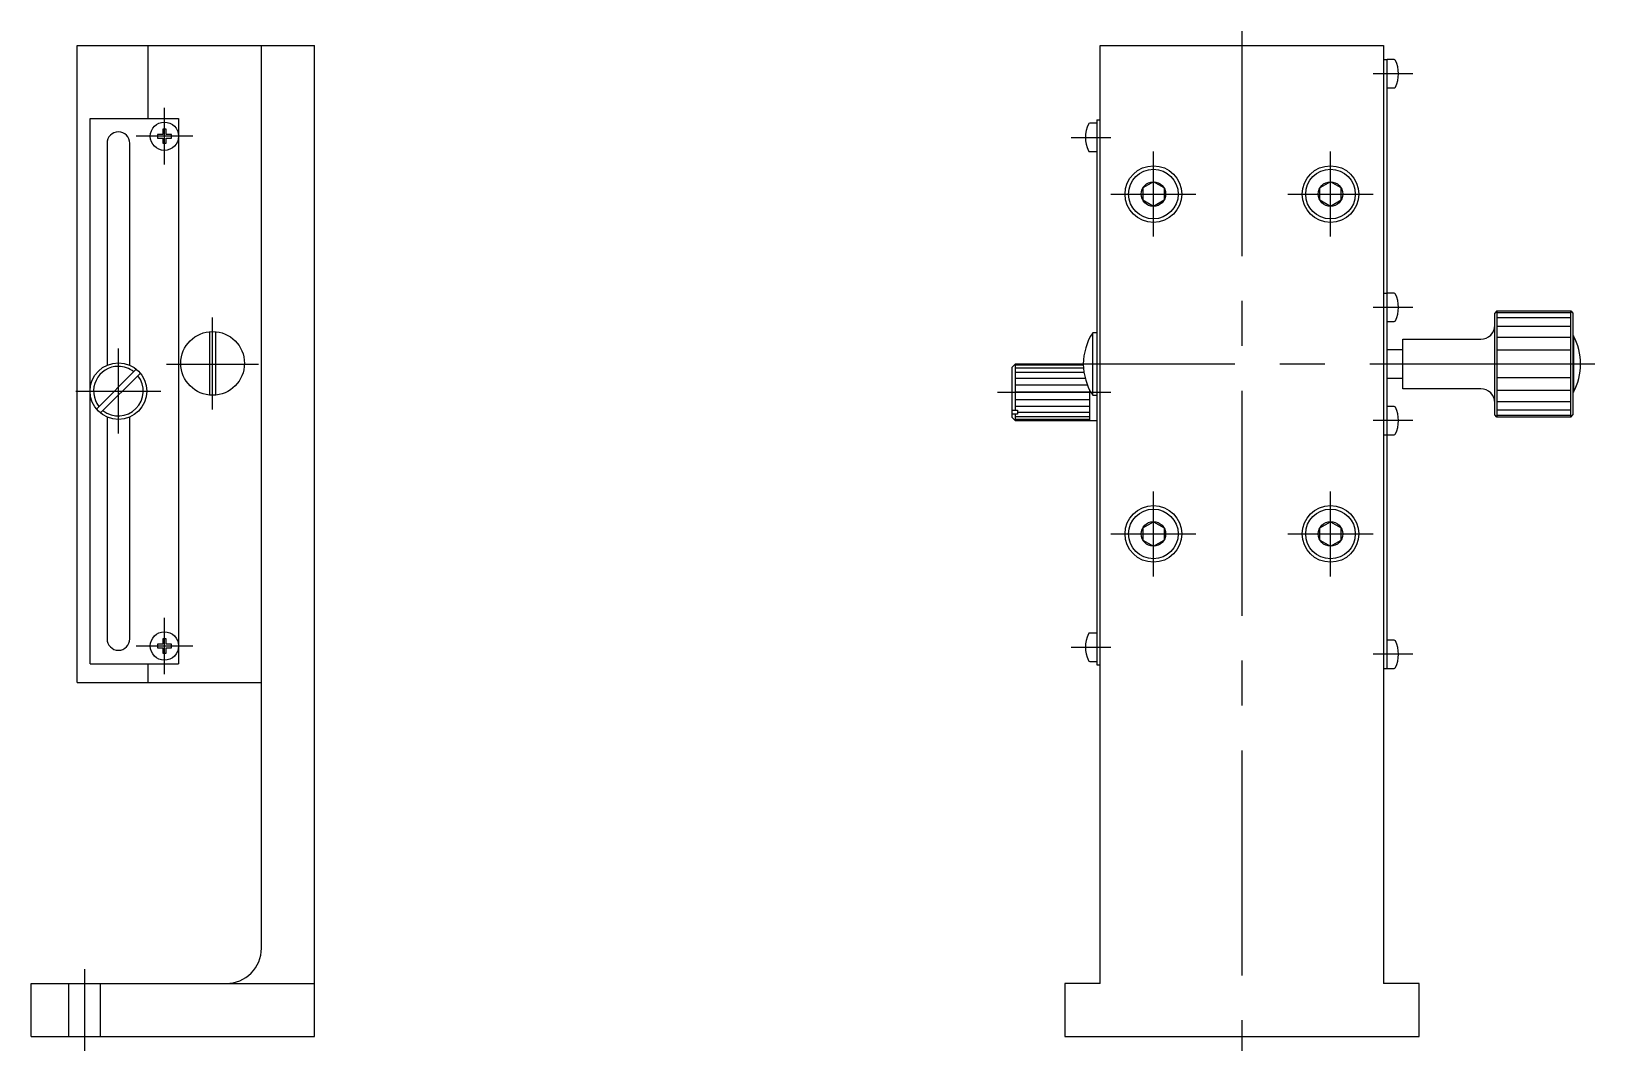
# Model space of a CAD drawing. Extents: x -156 to 312, y -213 to 188.
# Drawn here: x 90.9 to 311.6, y -97 to 47 of the extents above; entities that cross this region are included whole.
import ezdxf

# ---------------------------------------------------------------- set-up
doc = ezdxf.new("R2010")
doc.units = 0
doc.linetypes.add('CENTER', pattern=[50.8, 31.75, -6.35, 6.35, -6.35])
doc.linetypes.add('DASHED', pattern=[19.05, 12.7, -6.35])
doc.layers.get('0').update_dxf_attribs({"linetype": 'CONTINUOUS'})
doc.layers.add('CENTER', color=1, linetype='CONTINUOUS')

msp = doc.modelspace()

# ---------------------------------------------------------------- linework, layer by layer
at = {"color": 7, "linetype": 'CONTINUOUS'}
for p, q in [((97.38, -45), (97.38, 45)), ((97.38, 45), (130.88, 45)), ((107.38, 34.67), (107.38, 45)), ((123.38, -82.5), (123.38, 45)), ((130.88, -95), (130.88, 45)), ((241.77, -87.5), (241.77, 45)), ((241.77, 45), (281.77, 45)), ((281.77, 45), (281.77, -87.5)), ((281.77, 43), (282.27, 43)), ((282.27, -43), (282.27, 43)), ((283.26, 43), (282.27, 43)), ((282.27, 39), (283.26, 39)), ((99.18, -42.33), (99.18, 34.67)), ((99.18, 34.67), (111.68, 34.67)), ((109.93, 33.17), (109.43, 33.17)), ((109.43, 33.17), (109.43, 32.42)), ((109.93, 32.42), (109.93, 33.17)), ((111.68, 34.67), (111.68, -42.33)), ((241.27, 34), (240.28, 34)), ((241.27, 34.5), (241.27, -42.5)), ((241.27, 34.5), (241.77, 34.5)), ((101.58, 31.17), (101.58, -0.16)), ((104.78, -0.16), (104.78, 31.17)), ((109.43, 32.42), (108.68, 32.42)), ((108.68, 32.42), (108.68, 31.92)), ((108.68, 31.92), (109.43, 31.92)), ((109.43, 31.92), (109.43, 31.17)), ((109.43, 31.17), (109.93, 31.17)), ((110.68, 32.42), (109.93, 32.42)), ((109.93, 31.17), (109.93, 31.92)), ((109.93, 31.92), (110.68, 31.92)), ((110.68, 31.92), (110.68, 32.42)), ((240.28, 30), (241.27, 30)), ((249.27, 25.73), (247.77, 24.87)), ((247.77, 24.87), (247.77, 23.13)), ((250.77, 24.87), (249.27, 25.73)), ((250.77, 24.87), (250.77, 23.13)), ((274.27, 25.73), (272.77, 24.87)), ((272.77, 23.13), (272.77, 24.87)), ((275.77, 24.87), (274.27, 25.73)), ((275.77, 23.13), (275.77, 24.87)), ((249.27, 22.27), (247.77, 23.13)), ((250.77, 23.13), (249.27, 22.27)), ((274.27, 22.27), (272.77, 23.13)), ((275.77, 23.13), (274.27, 22.27)), ((281.77, 10), (282.27, 10)), ((283.26, 10), (282.27, 10)), ((297.77, 7.5), (297.47, 7.2)), ((297.47, -7.2), (297.47, 7.2)), ((297.77, 7.5), (297.77, -7.5)), ((297.77, 7.5), (308.17, 7.5)), ((308.17, 7.24), (297.77, 7.24)), ((308.17, -7.5), (308.17, 7.5)), ((308.17, 7.5), (308.47, 7.2)), ((308.47, 7.2), (308.47, -7.2)), ((116.08, -4.4), (116.08, 4.57)), ((116.88, 4.57), (116.88, -4.4)), ((282.27, 6), (283.26, 6)), ((308.17, 6.5), (297.77, 6.5)), ((308.17, 5.3), (297.77, 5.3)), ((240.71, 0), (240.71, 4.41)), ((241.27, 4.41), (240.71, 4.41)), ((284.47, -3.5), (284.47, 3.5)), ((284.47, 3.5), (295.47, 3.5)), ((308.17, 3.75), (297.77, 3.75)), ((308.47, 4), (308.57, 4)), ((308.57, 4), (308.57, -4)), ((229.27, -0.5), (229.77, 0)), ((239.38, 0), (229.77, 0)), ((229.77, 0), (229.77, -6.53)), ((240.71, -4.41), (240.71, 0)), ((284.47, 2), (282.27, 2)), ((308.17, 1.94), (297.77, 1.94)), ((308.17, 0), (297.77, 0)), ((100.09, -6.36), (105.71, -0.73)), ((106.28, -1.29), (100.65, -6.92)), ((229.27, -0.5), (229.27, -7.5)), ((229.77, -0.14), (239.38, -0.14)), ((229.77, -0.54), (239.4, -0.54)), ((229.77, -1.17), (239.47, -1.17)), ((229.77, -2), (239.63, -2)), ((282.27, -2), (284.47, -2)), ((308.17, -1.94), (297.77, -1.94)), ((229.77, -2.96), (239.95, -2.96)), ((240.27, -4), (229.77, -4)), ((240.27, -3.66), (240.27, -8)), ((240.71, -4.41), (241.27, -4.41)), ((295.47, -3.5), (284.47, -3.5)), ((308.17, -3.75), (297.77, -3.75)), ((308.57, -4), (308.47, -4)), ((229.27, -6.53), (230.07, -6.53)), ((240.27, -5.04), (229.77, -5.04)), ((240.27, -6), (229.77, -6)), ((230.07, -6.53), (230.07, -7.1)), ((283.26, -6), (282.27, -6)), ((297.77, -5.3), (308.17, -5.3)), ((308.17, -6.5), (297.77, -6.5)), ((101.58, -7.49), (101.58, -38.83)), ((104.78, -38.83), (104.78, -7.49)), ((230.07, -7.1), (229.27, -7.1)), ((229.77, -8), (229.27, -7.5)), ((229.77, -7.1), (229.77, -8)), ((240.27, -7.46), (229.77, -7.46)), ((240.27, -7.86), (229.77, -7.86)), ((229.77, -8), (241.27, -8)), ((240.27, -6.83), (230.07, -6.83)), ((297.77, -7.5), (297.47, -7.2)), ((297.77, -7.24), (308.17, -7.24)), ((308.17, -7.5), (297.77, -7.5)), ((308.17, -7.5), (308.47, -7.2)), ((281.77, -10), (282.27, -10)), ((282.27, -10), (283.26, -10)), ((247.77, -23.13), (249.27, -22.27)), ((247.77, -23.13), (247.77, -24.87)), ((249.27, -22.27), (250.77, -23.13)), ((250.77, -23.13), (250.77, -24.87)), ((272.77, -23.13), (274.27, -22.27)), ((272.77, -24.87), (272.77, -23.13)), ((274.27, -22.27), (275.77, -23.13)), ((275.77, -24.87), (275.77, -23.13)), ((247.77, -24.87), (249.27, -25.73)), ((249.27, -25.73), (250.77, -24.87)), ((272.77, -24.87), (274.27, -25.73)), ((274.27, -25.73), (275.77, -24.87)), ((109.43, -39.58), (108.68, -39.58)), ((108.68, -39.58), (108.68, -40.08)), ((109.93, -38.83), (109.43, -38.83)), ((109.43, -38.83), (109.43, -39.58)), ((109.93, -39.58), (109.93, -38.83)), ((110.68, -39.58), (109.93, -39.58)), ((110.68, -40.08), (110.68, -39.58)), ((241.27, -38), (240.28, -38)), ((283.26, -39), (282.27, -39)), ((108.68, -40.08), (109.43, -40.08)), ((109.43, -40.08), (109.43, -40.83)), ((109.43, -40.83), (109.93, -40.83)), ((109.93, -40.83), (109.93, -40.08)), ((109.93, -40.08), (110.68, -40.08)), ((99.18, -42.33), (111.68, -42.33)), ((107.38, -45), (107.38, -42.33)), ((240.28, -42), (241.27, -42)), ((241.27, -42.5), (241.77, -42.5)), ((281.77, -43), (282.27, -43)), ((282.27, -43), (283.26, -43)), ((97.38, -45), (123.38, -45)), ((90.88, -87.5), (130.88, -87.5)), ((90.88, -95), (90.88, -87.5)), ((236.77, -87.5), (236.77, -95)), ((241.77, -87.5), (236.77, -87.5)), ((286.77, -87.5), (281.77, -87.5)), ((286.77, -95), (286.77, -87.5)), ((90.88, -95), (130.88, -95)), ((236.77, -95), (286.77, -95))]:
    msp.add_line(p, q, dxfattribs=at)
at = {"color": 3, "linetype": 'DASHED'}
for p, q in [((96.13, -87.5), (96.13, -95)), ((100.63, -87.5), (100.63, -95))]:
    msp.add_line(p, q, dxfattribs=at)
at = {"color": 7, "linetype": 'CONTINUOUS'}
for centre, radius in [((109.68, 32.17), 2), ((249.27, 24), 4), ((249.27, 24), 3.5), ((274.27, 24), 4), ((274.27, 24), 3.5), ((249.27, 24), 1.73), ((274.27, 24), 1.73), ((116.48, 0.09), 4.5), ((103.18, -3.83), 4), ((249.27, -24), 4), ((249.27, -24), 3.5), ((274.27, -24), 4), ((274.27, -24), 3.5), ((249.27, -24), 1.73), ((274.27, -24), 1.73), ((109.68, -39.83), 2)]:
    msp.add_circle(centre, radius, dxfattribs=at)
for centre, radius, start, end in [((283.26, 42.8), 0.2, 25.6716, 90), ((279.51, 41), 4.35, 334.3284, 25.6716), ((283.26, 39.2), 0.2, 270, 334.3284), ((244.02, 32), 4.35, 154.3284, 205.6716), ((240.28, 33.8), 0.2, 90, 154.3284), ((103.18, 31.17), 1.6, 0, 180), ((240.28, 30.2), 0.2, 205.6716, 270), ((283.26, 9.8), 0.2, 25.6716, 90), ((279.51, 8), 4.35, 334.3284, 25.6716), ((283.26, 6.2), 0.2, 270, 334.3284), ((295.47, 5.5), 2, 270, 0), ((247.38, 0), 8, 146.5209, 180), ((301.07, 0), 8.5, 331.9275, 28.0725), ((247.38, 0), 8, 180, 213.4791), ((103.18, -3.83), 3.5, 90, 218.4376), ((103.18, -3.83), 3.5, 231.5624, 38.4376), ((103.18, -3.83), 3.5, 51.5624, 90), ((295.47, -5.5), 2, 0, 90), ((283.26, -6.2), 0.2, 25.6716, 90), ((279.51, -8), 4.35, 334.3284, 25.6716), ((283.26, -9.8), 0.2, 270, 334.3284), ((103.18, -38.83), 1.6, 180, 0), ((244.02, -40), 4.35, 154.3284, 205.6716), ((240.28, -38.2), 0.2, 90, 154.3284), ((283.26, -39.2), 0.2, 25.6716, 90), ((279.51, -41), 4.35, 334.3284, 25.6716), ((240.28, -41.8), 0.2, 205.6716, 270), ((283.26, -42.8), 0.2, 270, 334.3284), ((118.38, -82.5), 5, 270, 0)]:
    msp.add_arc(centre, radius, start, end, dxfattribs=at)
at = {"layer": 'CENTER', "color": 1, "linetype": 'CENTER'}
for p, q in [((261.77, 47), (261.77, -97)), ((285.87, 41), (280.27, 41)), ((109.68, 28.17), (109.68, 36.17)), ((113.68, 32.17), (105.68, 32.17)), ((237.67, 32), (243.27, 32)), ((249.27, 18), (249.27, 30)), ((274.27, 18), (274.27, 30)), ((243.27, 24), (255.27, 24)), ((268.27, 24), (280.27, 24)), ((285.87, 8), (280.27, 8)), ((116.48, -6.41), (116.48, 6.59)), ((103.18, -9.83), (103.18, 2.17)), ((311.57, 0), (237.38, 0)), ((109.98, 0), (122.98, 0)), ((97.18, -3.83), (109.18, -3.83)), ((227.27, -4), (243.27, -4)), ((285.87, -8), (280.27, -8)), ((249.27, -30), (249.27, -18)), ((274.27, -30), (274.27, -18)), ((243.27, -24), (255.27, -24)), ((268.27, -24), (280.27, -24)), ((109.68, -43.83), (109.68, -35.83)), ((105.68, -39.83), (113.68, -39.83)), ((237.67, -40), (243.27, -40)), ((285.87, -41), (280.27, -41)), ((98.38, -85.5), (98.38, -97))]:
    msp.add_line(p, q, dxfattribs=at)

doc.saveas('drawing.dxf')
